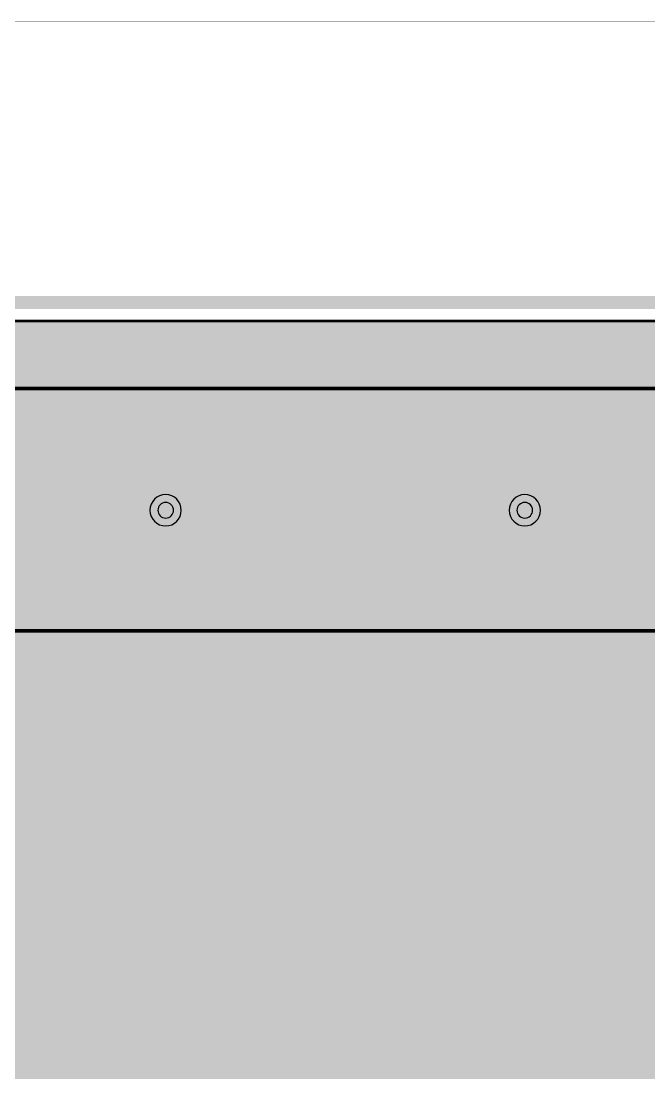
# Model space of a CAD drawing. Header units: millimetres. Extents: x -5 to 304, y -6 to 30.
# Drawn here: x 38.14 to 50.38, y 10 to 30.48 of the extents above; entities that cross this region are included whole.
import ezdxf

# ---------------------------------------------------------------- set-up
doc = ezdxf.new("R2010")
doc.units = ezdxf.units.MM
doc.header["$MEASUREMENT"] = 0
for name, color, linetype, true_color in [('Board-Outline-Layer', 7, 'Continuous', 0xff00ff), ('Bottom-Layer', 7, 'Continuous', 0x0000ff), ('Hole-Layer', 7, 'Continuous', 0x222222), ('Multi-Layer', 7, 'Continuous', 0xc0c0c0), ('Top-Layer', 7, 'Continuous', 0xff0000), ('Top-Silkscreen-Layer', 7, 'Continuous', 0xffcc00)]:
    doc.layers.add(name, color=color, linetype=linetype, true_color=true_color)

msp = doc.modelspace()

# ---------------------------------------------------------------- hatches: boundary and pattern name
at = {"layer": 'Bottom-Layer'}
for points in [[(299.642, 24.642), (299.642, 0.358), (0.358, 0.358), (0.358, 24.642)], [(170.023, 11.096), (170.486, 10.758), (171.03, 10.577), (171.603, 10.571), (172.151, 10.739), (172.621, 11.066), (172.969, 11.522), (173.162, 12.061), (173.181, 12.634), (173.181, 18.62), (194.611, 18.62), (194.611, 16.637), (194.702, 16.063), (194.966, 15.545), (195.377, 15.134), (195.895, 14.87), (196.469, 14.779), (197.044, 14.87), (197.562, 15.134), (197.973, 15.545), (198.237, 16.063), (198.328, 16.637), (198.328, 18.62), (201.469, 18.62), (201.469, 16.637), (201.56, 16.063), (201.824, 15.545), (202.235, 15.134), (202.753, 14.87), (203.327, 14.779), (203.902, 14.87), (204.42, 15.134), (204.831, 15.545), (205.095, 16.063), (205.186, 16.637), (205.186, 18.62), (226.519, 18.62), (226.519, 12.5), (226.61, 11.926), (226.874, 11.408), (227.285, 10.997), (227.803, 10.733), (228.377, 10.642), (228.952, 10.733), (229.47, 10.997), (229.881, 11.408), (230.145, 11.926), (230.236, 12.5), (230.236, 18.62), (269.547, 18.62), (269.547, 12.5), (269.638, 11.926), (269.902, 11.408), (270.313, 10.997), (270.831, 10.733), (271.406, 10.642), (271.98, 10.733), (272.498, 10.997), (272.909, 11.408), (273.173, 11.926), (273.264, 12.5), (273.264, 18.62), (278.196, 18.62), (278.296, 18.614), (278.395, 18.612), (288.538, 18.612), (288.638, 18.614), (288.738, 18.62), (292.097, 18.62), (295.597, 15.121), (296.134, 14.719), (296.763, 14.484), (297.432, 14.436), (298.088, 14.579), (298.677, 14.901), (299.152, 15.375), (299.474, 15.964), (299.616, 16.62), (299.568, 17.29), (299.334, 17.919), (298.932, 18.456), (294.742, 22.646), (294.253, 23.021), (293.684, 23.256), (293.074, 23.337), (288.547, 23.337), (288.447, 23.335), (288.348, 23.328), (278.586, 23.328), (278.487, 23.335), (278.387, 23.337), (17.308, 23.337), (17.126, 23.358), (16.943, 23.365), (7.739, 23.365), (7.129, 23.285), (6.56, 23.049), (6.072, 22.674), (1.678, 18.281), (1.276, 17.744), (1.041, 17.115), (0.993, 16.445), (1.136, 15.789), (1.458, 15.2), (1.932, 14.726), (2.521, 14.404), (3.177, 14.261), (3.847, 14.309), (4.476, 14.544), (5.013, 14.946), (8.716, 18.649), (16.87, 18.649), (17.052, 18.628), (17.236, 18.62), (26.59, 18.62), (26.59, 12.218), (26.681, 11.644), (26.945, 11.126), (27.356, 10.715), (27.874, 10.451), (28.448, 10.36), (29.022, 10.451), (29.54, 10.715), (29.951, 11.126), (30.215, 11.644), (30.306, 12.218), (30.306, 18.62), (69.643, 18.62), (69.643, 12.41), (69.734, 11.835), (69.998, 11.317), (70.409, 10.906), (70.927, 10.642), (71.501, 10.551), (72.075, 10.642), (72.593, 10.906), (73.004, 11.317), (73.268, 11.835), (73.359, 12.41), (73.359, 18.62), (94.789, 18.62), (94.789, 16.51), (94.88, 15.936), (95.144, 15.418), (95.555, 15.007), (96.073, 14.743), (96.647, 14.652), (97.221, 14.743), (97.739, 15.007), (98.15, 15.418), (98.414, 15.936), (98.505, 16.51), (98.505, 18.62), (101.774, 18.62), (101.774, 16.51), (101.865, 15.936), (102.129, 15.418), (102.54, 15.007), (103.058, 14.743), (103.632, 14.652), (104.206, 14.743), (104.724, 15.007), (105.135, 15.418), (105.399, 15.936), (105.49, 16.51), (105.49, 18.62), (126.748, 18.62), (126.748, 12.5), (126.839, 11.926), (127.103, 11.408), (127.514, 10.997), (128.032, 10.733), (128.606, 10.642), (129.18, 10.733), (129.698, 10.997), (130.11, 11.408), (130.373, 11.926), (130.464, 12.5), (130.464, 18.62), (169.465, 18.62), (169.465, 12.423), (169.529, 11.942), (169.714, 11.494), (170.009, 11.109)]]:
    msp.add_hatch(color=256, dxfattribs=at).paths.add_polyline_path(points)
at = {"layer": 'Top-Layer'}
msp.add_hatch(color=256, dxfattribs=at).paths.add_polyline_path([(299.642, 12.183), (299.642, 8.557), (299.442, 9.077), (299.079, 9.498), (298.594, 9.773), (298.045, 9.868), (296.585, 9.868), (296.029, 9.77), (295.539, 9.487), (295.175, 9.054), (294.982, 8.523), (294.982, 7.957), (295.175, 7.426), (295.539, 6.993), (296.029, 6.71), (296.585, 6.612), (298.045, 6.612), (298.594, 6.707), (299.079, 6.982), (299.442, 7.403), (299.642, 7.923), (299.642, 0.358), (0.358, 0.358), (0.358, 24.642), (299.642, 24.642), (299.642, 17.147), (299.514, 17.618), (299.291, 18.053), (298.983, 18.433), (294.793, 22.623), (294.305, 22.997), (293.736, 23.233), (293.125, 23.313), (275.617, 23.313), (275.513, 23.311), (275.408, 23.304), (271.832, 23.304), (271.728, 23.311), (271.624, 23.313), (171.577, 23.313), (171.444, 23.309), (171.311, 23.298), (171.192, 23.307), (171.072, 23.31), (120.475, 23.31), (120.416, 23.312), (120.357, 23.313), (17.287, 23.313), (17.22, 23.312), (17.153, 23.309), (17.085, 23.312), (17.018, 23.313), (7.635, 23.313), (7.025, 23.233), (6.456, 22.997), (5.968, 22.623), (1.603, 18.258), (1.2, 17.72), (0.966, 17.091), (0.918, 16.422), (1.061, 15.766), (1.382, 15.177), (1.857, 14.702), (2.446, 14.381), (3.102, 14.238), (3.771, 14.286), (4.4, 14.52), (4.937, 14.923), (8.612, 18.597), (17.018, 18.597), (17.085, 18.598), (17.153, 18.601), (17.22, 18.598), (17.287, 18.597), (26.596, 18.597), (26.596, 13.316), (26.473, 13.856), (26.177, 14.323), (25.741, 14.664), (25.217, 14.839), (22.187, 17.869), (22.03, 17.974), (21.844, 18.011), (9.779, 18.011), (9.593, 17.974), (9.436, 17.869), (5.184, 13.617), (4.841, 13.894), (4.437, 14.069), (4, 14.128), (2.54, 14.128), (1.983, 14.03), (1.493, 13.747), (1.13, 13.314), (0.937, 12.783), (0.937, 12.217), (1.13, 11.686), (1.493, 11.253), (1.983, 10.97), (2.54, 10.872), (4, 10.872), (4.537, 10.963), (5.014, 11.226), (5.378, 11.632), (5.587, 12.135), (5.618, 12.679), (9.98, 17.041), (21.643, 17.041), (24.086, 14.598), (23.689, 14.234), (23.431, 13.761), (23.342, 13.23), (23.342, 11.77), (23.44, 11.213), (23.723, 10.723), (24.156, 10.36), (24.687, 10.167), (25.253, 10.167), (25.784, 10.36), (26.217, 10.723), (26.5, 11.213), (26.598, 11.77), (26.598, 12.083), (26.724, 11.497), (27.029, 10.982), (27.331, 10.591), (27.736, 10.309), (28.207, 10.161), (28.701, 10.161), (29.172, 10.309), (29.577, 10.591), (29.879, 10.982), (30.115, 11.342), (30.262, 11.747), (30.312, 12.175), (30.312, 18.597), (69.687, 18.597), (69.687, 12.5), (69.748, 12.027), (69.927, 11.586), (70.07, 11.081), (70.366, 10.647), (70.785, 10.33), (71.283, 10.163), (71.808, 10.163), (72.305, 10.33), (72.724, 10.647), (73.02, 11.081), (73.163, 11.586), (73.342, 12.027), (73.403, 12.5), (73.403, 18.597), (94.81, 18.597), (94.81, 17.764), (94.495, 17.345), (94.33, 16.848), (94.331, 16.324), (94.499, 15.827), (94.816, 15.41), (95.249, 15.115), (95.753, 14.972), (96.195, 14.793), (96.668, 14.732), (97.14, 14.793), (97.582, 14.972), (98.086, 15.115), (98.519, 15.41), (98.836, 15.827), (99.004, 16.324), (99.005, 16.848), (98.84, 17.345), (98.526, 17.764), (98.526, 18.597), (101.651, 18.597), (101.651, 17.764), (101.336, 17.345), (101.171, 16.848), (101.172, 16.324), (101.34, 15.827), (101.657, 15.41), (102.09, 15.115), (102.594, 14.972), (103.036, 14.793), (103.509, 14.732), (103.981, 14.793), (104.423, 14.972), (104.927, 15.115), (105.36, 15.41), (105.677, 15.827), (105.845, 16.324), (105.846, 16.848), (105.681, 17.345), (105.367, 17.764), (105.367, 18.597), (120.242, 18.597), (120.301, 18.595), (120.36, 18.594), (126.748, 18.594), (126.748, 13.316), (126.631, 13.841), (126.35, 14.299), (125.935, 14.641), (125.431, 14.829), (122.39, 17.869), (122.233, 17.974), (122.047, 18.011), (110.49, 18.011), (110.305, 17.974), (110.147, 17.869), (105.627, 13.349), (105.264, 13.765), (104.782, 14.035), (104.238, 14.128), (102.778, 14.128), (102.271, 14.047), (101.814, 13.812), (101.453, 13.446), (101.224, 12.985), (98.951, 12.985), (98.723, 13.446), (98.362, 13.812), (97.905, 14.047), (97.397, 14.128), (95.937, 14.128), (95.446, 14.052), (95, 13.831), (94.642, 13.486), (90.259, 17.869), (90.102, 17.974), (89.916, 18.011), (78.105, 18.011), (77.92, 17.974), (77.762, 17.869), (74.718, 14.825), (74.202, 14.622), (73.784, 14.259), (73.512, 13.776), (73.418, 13.23), (73.418, 11.77), (73.516, 11.213), (73.799, 10.723), (74.232, 10.36), (74.763, 10.167), (75.329, 10.167), (75.86, 10.36), (76.293, 10.723), (76.576, 11.213), (76.674, 11.77), (76.674, 13.23), (76.58, 13.777), (76.307, 14.26), (75.889, 14.623), (78.306, 17.041), (89.715, 17.041), (94.31, 12.446), (94.403, 11.956), (94.639, 11.517), (94.998, 11.17), (95.444, 10.948), (95.937, 10.872), (97.397, 10.872), (97.905, 10.953), (98.362, 11.188), (98.723, 11.555), (98.951, 12.015), (101.224, 12.015), (101.453, 11.555), (101.814, 11.188), (102.271, 10.953), (102.778, 10.872), (104.238, 10.872), (104.787, 10.967), (105.272, 11.242), (105.636, 11.665), (105.836, 12.185), (110.691, 17.041), (121.846, 17.041), (124.27, 14.617), (123.856, 14.254), (123.587, 13.773), (123.494, 13.23), (123.494, 11.77), (123.592, 11.213), (123.875, 10.723), (124.308, 10.36), (124.84, 10.167), (125.405, 10.167), (125.936, 10.36), (126.369, 10.723), (126.652, 11.213), (126.75, 11.77), (126.75, 12.408), (126.821, 11.983), (126.989, 11.586), (127.131, 11.081), (127.427, 10.647), (127.846, 10.33), (128.344, 10.163), (128.869, 10.163), (129.366, 10.33), (129.785, 10.647), (130.081, 11.081), (130.224, 11.586), (130.403, 12.027), (130.464, 12.5), (130.464, 18.594), (169.465, 18.594), (169.465, 16.595), (169.46, 16.514), (169.458, 16.433), (169.458, 12.5), (169.519, 12.027), (169.699, 11.586), (169.841, 11.081), (170.137, 10.647), (170.556, 10.33), (171.054, 10.163), (171.579, 10.163), (172.077, 10.33), (172.495, 10.647), (172.791, 11.081), (172.934, 11.586), (173.113, 12.027), (173.174, 12.5), (173.174, 16.279), (173.18, 16.359), (173.181, 16.44), (173.181, 18.597), (194.687, 18.597), (194.687, 17.843), (194.333, 17.434), (194.134, 16.931), (194.11, 16.391), (194.264, 15.873), (194.58, 15.433), (195.022, 15.122), (195.542, 14.972), (195.983, 14.793), (196.456, 14.732), (196.928, 14.793), (197.37, 14.972), (197.858, 15.107), (198.281, 15.385), (198.598, 15.779), (198.778, 16.251), (198.805, 16.757), (198.676, 17.246), (198.403, 17.672), (198.403, 18.597), (201.439, 18.597), (201.439, 17.764), (201.124, 17.345), (200.959, 16.848), (200.961, 16.324), (201.129, 15.827), (201.445, 15.41), (201.878, 15.115), (202.383, 14.972), (202.824, 14.793), (203.297, 14.732), (203.77, 14.793), (204.211, 14.972), (204.715, 15.115), (205.148, 15.41), (205.465, 15.827), (205.633, 16.324), (205.635, 16.848), (205.469, 17.345), (205.155, 17.764), (205.155, 18.597), (226.519, 18.597), (226.519, 13.316), (226.416, 13.808), (226.167, 14.244), (225.797, 14.584), (225.342, 14.795), (224.843, 14.857), (221.831, 17.869), (221.674, 17.974), (221.488, 18.011), (210.439, 18.011), (210.254, 17.974), (210.096, 17.869), (205.473, 13.246), (205.218, 13.61), (204.874, 13.89), (204.466, 14.068), (204.026, 14.128), (202.566, 14.128), (202.059, 14.047), (201.602, 13.812), (201.241, 13.446), (201.012, 12.985), (198.74, 12.985), (198.511, 13.446), (198.15, 13.812), (197.693, 14.047), (197.185, 14.128), (195.725, 14.128), (195.184, 14.035), (194.704, 13.768), (194.34, 13.356), (189.827, 17.869), (189.67, 17.974), (189.484, 18.011), (178.054, 18.011), (177.869, 17.974), (177.711, 17.869), (174.696, 14.854), (174.223, 14.746), (173.802, 14.503), (173.472, 14.147), (173.262, 13.71), (173.189, 13.23), (173.189, 11.77), (173.287, 11.213), (173.57, 10.723), (174.003, 10.36), (174.535, 10.167), (175.1, 10.167), (175.631, 10.36), (176.065, 10.723), (176.347, 11.213), (176.445, 11.77), (176.445, 13.23), (176.365, 13.736), (176.131, 14.192), (175.767, 14.553), (178.255, 17.041), (189.283, 17.041), (194.125, 12.199), (194.322, 11.674), (194.686, 11.247), (195.173, 10.968), (195.725, 10.872), (197.185, 10.872), (197.693, 10.953), (198.15, 11.188), (198.511, 11.555), (198.74, 12.015), (201.012, 12.015), (201.241, 11.555), (201.602, 11.188), (202.059, 10.953), (202.566, 10.872), (204.026, 10.872), (204.542, 10.956), (205.005, 11.199), (205.367, 11.576), (205.591, 12.048), (205.679, 12.094), (205.756, 12.157), (210.64, 17.041), (221.287, 17.041), (223.849, 14.479), (223.534, 14.126), (223.334, 13.698), (223.265, 13.23), (223.265, 11.77), (223.363, 11.213), (223.646, 10.723), (224.079, 10.36), (224.611, 10.167), (225.176, 10.167), (225.708, 10.36), (226.141, 10.723), (226.423, 11.213), (226.522, 11.77), (226.522, 12.408), (226.593, 11.983), (226.76, 11.586), (226.902, 11.081), (227.199, 10.647), (227.617, 10.33), (228.115, 10.163), (228.64, 10.163), (229.138, 10.33), (229.556, 10.647), (229.852, 11.081), (229.995, 11.586), (230.174, 12.027), (230.236, 12.5), (230.236, 18.597), (269.547, 18.597), (269.547, 12.5), (269.609, 12.027), (269.788, 11.586), (269.931, 11.081), (270.227, 10.647), (270.645, 10.33), (271.143, 10.163), (271.668, 10.163), (272.166, 10.33), (272.584, 10.647), (272.881, 11.081), (273.023, 11.586), (273.203, 12.027), (273.264, 12.5), (273.264, 18.588), (275.617, 18.588), (275.722, 18.59), (275.826, 18.597), (292.149, 18.597), (295.648, 15.098), (296.162, 14.708), (296.762, 14.473), (297.403, 14.409), (298.038, 14.52), (298.619, 14.8), (299.102, 15.226), (299.452, 15.767), (299.642, 16.383), (299.642, 12.817), (299.442, 13.337), (299.079, 13.758), (298.594, 14.033), (298.045, 14.128), (296.585, 14.128), (296.118, 14.06), (295.691, 13.86), (291.809, 17.742), (291.651, 17.847), (291.466, 17.884), (279.02, 17.884), (278.834, 17.847), (278.677, 17.742), (275.625, 14.691), (275.1, 14.847), (274.553, 14.819), (274.046, 14.612), (273.636, 14.249), (273.371, 13.77), (273.278, 13.23), (273.278, 11.77), (273.377, 11.213), (273.659, 10.723), (274.092, 10.36), (274.624, 10.167), (275.189, 10.167), (275.721, 10.36), (276.154, 10.723), (276.436, 11.213), (276.535, 11.77), (276.535, 13.23), (276.482, 13.639), (276.329, 14.022), (279.221, 16.914), (291.265, 16.914), (295.074, 13.105), (294.96, 12.59), (295.016, 12.066), (295.237, 11.587), (295.6, 11.204), (296.065, 10.957), (296.585, 10.872), (298.045, 10.872), (298.594, 10.967), (299.079, 11.242), (299.442, 11.663)])
at = {"layer": 'Top-Silkscreen-Layer'}
for points in [[(54.35, 24.054), (54.224, 23.977), (54.088, 23.902), (53.951, 23.827), (53.804, 23.758), (53.658, 23.689), (53.554, 23.646), (53.451, 23.602), (53.297, 23.55), (53.143, 23.498), (53.012, 23.465), (52.882, 23.433), (52.778, 23.415), (52.675, 23.398), (52.593, 23.388), (52.51, 23.379), (52.324, 23.378), (52.139, 23.378), (52.039, 23.392), (51.939, 23.406), (51.853, 23.423), (51.767, 23.44), (51.656, 23.47), (51.544, 23.499), (51.411, 23.548), (51.277, 23.596), (51.146, 23.655), (51.016, 23.713), (50.9, 23.773), (50.785, 23.833), (50.628, 23.927), (50.471, 24.02), (50.423, 24.052), (50.375, 24.085), (50.364, 24.08), (50.352, 24.076), (50.279, 24.027), (50.207, 23.978), (50.079, 23.902), (49.951, 23.825), (49.811, 23.753), (49.671, 23.682), (49.551, 23.632), (49.431, 23.582), (49.336, 23.547), (49.242, 23.512), (49.109, 23.476), (48.977, 23.439), (48.87, 23.419), (48.763, 23.399), (48.684, 23.389), (48.606, 23.378), (48.416, 23.378), (48.226, 23.378), (48.148, 23.388), (48.069, 23.398), (47.966, 23.415), (47.863, 23.432), (47.764, 23.456), (47.665, 23.48), (47.549, 23.517), (47.433, 23.553), (47.318, 23.596), (47.202, 23.639), (47.076, 23.696), (46.95, 23.753), (46.859, 23.799), (46.768, 23.845), (46.64, 23.915), (46.512, 23.985), (46.397, 24.055), (46.283, 24.125), (46.274, 24.125), (46.266, 24.125), (45.892, 23.763), (45.518, 23.402), (45.229, 23.121), (44.94, 22.841), (44.602, 22.514), (44.264, 22.187), (43.983, 21.92), (43.702, 21.653), (43.695, 21.647), (43.688, 21.64), (43.774, 21.522), (43.861, 21.403), (43.918, 21.317), (43.976, 21.23), (44.022, 21.156), (44.067, 21.081), (44.101, 21.024), (44.134, 20.966), (44.192, 20.856), (44.251, 20.746), (44.304, 20.629), (44.357, 20.512), (44.384, 20.445), (44.41, 20.379), (44.451, 20.26), (44.492, 20.14), (44.524, 20.016), (44.556, 19.892), (44.569, 19.83), (44.582, 19.768), (44.59, 19.71), (44.599, 19.653), (44.607, 19.574), (44.615, 19.496), (44.615, 19.31), (44.615, 19.124), (44.602, 18.996), (44.589, 18.868), (44.564, 18.715), (44.539, 18.562), (44.498, 18.381), (44.458, 18.199), (44.384, 17.918), (44.309, 17.637), (44.231, 17.357), (44.152, 17.076), (44.095, 16.845), (44.038, 16.613), (44.009, 16.477), (43.98, 16.341), (43.955, 16.204), (43.93, 16.068), (43.909, 15.924), (43.889, 15.779), (43.876, 15.651), (43.863, 15.524), (43.854, 15.317), (43.844, 15.11), (43.854, 14.916), (43.864, 14.722), (43.876, 14.627), (43.889, 14.532), (43.905, 14.452), (43.921, 14.372), (43.951, 14.271), (43.98, 14.169), (44.018, 14.074), (44.055, 13.979), (44.105, 13.88), (44.154, 13.78), (44.208, 13.691), (44.261, 13.602), (44.324, 13.518), (44.386, 13.434), (44.455, 13.353), (44.525, 13.273), (44.613, 13.189), (44.701, 13.105), (44.775, 13.045), (44.85, 12.986), (44.929, 12.931), (45.008, 12.876), (45.173, 12.786), (45.338, 12.696), (45.445, 12.649), (45.551, 12.601), (45.692, 12.55), (45.832, 12.499), (45.89, 12.482), (45.948, 12.464), (46.064, 12.435), (46.181, 12.406), (46.299, 12.38), (46.418, 12.355), (46.596, 12.327), (46.773, 12.299), (46.909, 12.282), (47.046, 12.266), (47.165, 12.253), (47.285, 12.241), (47.512, 12.219), (47.739, 12.198), (47.937, 12.178), (48.135, 12.157), (48.255, 12.141), (48.375, 12.125), (48.535, 12.104), (48.696, 12.083), (48.77, 12.07), (48.843, 12.058), (48.951, 12.033), (49.06, 12.009), (49.179, 11.971), (49.299, 11.933), (49.401, 11.893), (49.503, 11.852), (49.626, 11.789), (49.75, 11.725), (49.859, 11.654), (49.968, 11.583), (50.05, 11.516), (50.133, 11.449), (50.232, 11.347), (50.332, 11.245), (50.355, 11.214), (50.378, 11.183), (50.384, 11.183), (50.389, 11.183), (50.458, 11.27), (50.527, 11.357), (50.609, 11.435), (50.691, 11.513), (50.783, 11.583), (50.876, 11.652), (50.95, 11.697), (51.024, 11.742), (51.116, 11.788), (51.207, 11.834), (51.306, 11.875), (51.404, 11.916), (51.507, 11.95), (51.61, 11.983), (51.763, 12.02), (51.916, 12.058), (52.015, 12.074), (52.114, 12.091), (52.221, 12.104), (52.329, 12.117), (52.444, 12.133), (52.56, 12.149), (52.7, 12.166), (52.84, 12.182), (53.224, 12.219), (53.608, 12.257), (53.752, 12.274), (53.897, 12.291), (54.021, 12.307), (54.145, 12.324), (54.301, 12.353), (54.458, 12.381), (54.552, 12.402), (54.645, 12.423), (54.764, 12.455), (54.882, 12.488), (55.004, 12.53), (55.127, 12.572), (55.241, 12.621), (55.355, 12.67), (55.437, 12.711), (55.519, 12.752), (55.641, 12.824), (55.763, 12.895), (55.833, 12.943), (55.903, 12.991), (55.981, 13.053), (56.06, 13.116), (56.166, 13.221), (56.272, 13.326), (56.348, 13.421), (56.425, 13.516), (56.483, 13.603), (56.54, 13.69), (56.578, 13.756), (56.617, 13.823), (56.665, 13.925), (56.714, 14.028), (56.745, 14.106), (56.775, 14.185), (56.807, 14.296), (56.839, 14.408), (56.856, 14.491), (56.872, 14.573), (56.887, 14.677), (56.901, 14.78), (56.901, 15.094), (56.9, 15.407), (56.886, 15.556), (56.872, 15.705), (56.852, 15.856), (56.831, 16.007), (56.802, 16.165), (56.773, 16.322), (56.736, 16.492), (56.698, 16.661), (56.646, 16.868), (56.593, 17.076), (56.489, 17.46), (56.384, 17.844), (56.324, 18.083), (56.263, 18.323), (56.226, 18.492), (56.189, 18.662), (56.164, 18.798), (56.139, 18.934), (56.13, 19.016), (56.121, 19.099), (56.121, 19.277), (56.121, 19.454), (56.134, 19.562), (56.147, 19.669), (56.164, 19.764), (56.181, 19.859), (56.212, 19.983), (56.244, 20.107), (56.277, 20.206), (56.309, 20.305), (56.356, 20.425), (56.404, 20.545), (56.493, 20.726), (56.583, 20.908), (56.65, 21.024), (56.718, 21.139), (56.813, 21.284), (56.908, 21.428), (56.961, 21.507), (57.014, 21.585), (57.018, 21.615), (57.023, 21.645), (57.01, 21.67), (56.997, 21.695), (56.903, 21.784), (56.809, 21.874), (56.405, 22.267), (56.002, 22.659), (55.808, 22.845), (55.614, 23.031), (55.148, 23.481), (54.683, 23.931), (54.579, 24.03), (54.475, 24.13)], [(55.176, 22.849), (55.416, 22.618), (55.848, 22.197), (56.281, 21.775), (56.38, 21.68), (56.479, 21.585), (56.439, 21.523), (56.399, 21.461), (56.332, 21.35), (56.265, 21.238), (56.205, 21.129), (56.146, 21.02), (56.1, 20.923), (56.053, 20.825), (55.997, 20.685), (55.941, 20.545), (55.299, 20.538), (54.656, 20.531), (50.075, 20.531), (45.494, 20.531), (45.153, 20.538), (44.812, 20.545), (44.771, 20.648), (44.73, 20.751), (44.644, 20.924), (44.557, 21.098), (44.426, 21.333), (44.294, 21.569), (44.518, 21.787), (44.742, 22.005), (45.523, 22.784), (46.303, 23.562), (46.418, 23.504), (46.534, 23.445), (46.662, 23.392), (46.79, 23.338), (46.946, 23.276), (47.103, 23.214), (47.206, 23.177), (47.31, 23.14), (47.45, 23.095), (47.59, 23.05), (47.72, 23.018), (47.849, 22.986), (47.974, 22.965), (48.098, 22.944), (48.216, 22.935), (48.333, 22.925), (48.486, 22.93), (48.639, 22.934), (48.783, 22.955), (48.928, 22.976), (48.969, 22.984), (49.01, 22.992), (49.097, 23.013), (49.185, 23.034), (49.279, 23.064), (49.373, 23.095), (49.489, 23.138), (49.604, 23.182), (49.782, 23.26), (49.959, 23.338), (50.163, 23.433), (50.367, 23.529), (50.383, 23.534), (50.4, 23.539), (50.474, 23.498), (50.548, 23.457), (50.682, 23.39), (50.815, 23.323), (50.934, 23.27), (51.053, 23.216), (51.154, 23.176), (51.255, 23.136), (51.398, 23.089), (51.54, 23.043), (51.62, 23.023), (51.701, 23.003), (51.833, 22.978), (51.965, 22.953), (52.048, 22.942), (52.13, 22.932), (52.341, 22.932), (52.551, 22.933), (52.725, 22.959), (52.898, 22.985), (53.063, 23.026), (53.228, 23.067), (53.344, 23.104), (53.459, 23.14), (53.55, 23.175), (53.641, 23.209), (53.79, 23.272), (53.938, 23.335), (54.178, 23.455), (54.417, 23.576), (54.677, 23.328), (54.937, 23.08)], [(45.679, 21.698), (45.679, 20.888), (46.441, 20.888), (47.202, 20.887), (47.324, 20.895), (47.446, 20.904), (47.512, 20.925), (47.577, 20.947), (47.625, 20.991), (47.673, 21.034), (47.696, 21.075), (47.718, 21.116), (47.73, 21.164), (47.743, 21.213), (47.743, 21.313), (47.743, 21.414), (47.735, 21.458), (47.726, 21.501), (47.705, 21.547), (47.684, 21.593), (47.654, 21.621), (47.624, 21.648), (47.582, 21.668), (47.541, 21.688), (47.501, 21.696), (47.462, 21.703), (47.458, 21.707), (47.454, 21.711), (47.505, 21.73), (47.556, 21.748), (47.598, 21.788), (47.641, 21.828), (47.658, 21.88), (47.676, 21.932), (47.681, 21.963), (47.686, 21.994), (47.686, 22.087), (47.686, 22.181), (47.669, 22.234), (47.653, 22.287), (47.628, 22.326), (47.604, 22.364), (47.56, 22.398), (47.515, 22.431), (47.477, 22.448), (47.438, 22.465), (47.366, 22.483), (47.293, 22.5), (46.486, 22.504), (45.679, 22.507)], [(48.531, 22.514), (48.457, 22.507), (48.391, 22.49), (48.325, 22.473), (48.264, 22.443), (48.204, 22.414), (48.152, 22.363), (48.101, 22.312), (48.075, 22.258), (48.049, 22.205), (48.036, 22.155), (48.023, 22.106), (48.015, 22.002), (48.008, 21.899), (48.008, 21.697), (48.008, 21.494), (48.015, 21.391), (48.023, 21.288), (48.036, 21.238), (48.049, 21.189), (48.075, 21.135), (48.101, 21.081), (48.151, 21.032), (48.201, 20.982), (48.253, 20.955), (48.304, 20.928), (48.384, 20.907), (48.464, 20.887), (48.576, 20.879), (48.688, 20.871), (49.122, 20.871), (49.555, 20.871), (49.663, 20.879), (49.772, 20.887), (49.852, 20.908), (49.931, 20.928), (49.99, 20.959), (50.048, 20.991), (50.094, 21.04), (50.14, 21.089), (50.167, 21.147), (50.194, 21.205), (50.208, 21.263), (50.222, 21.321), (50.225, 21.659), (50.229, 21.997), (50.215, 22.078), (50.202, 22.16), (50.186, 22.206), (50.17, 22.253), (50.145, 22.292), (50.12, 22.331), (50.076, 22.372), (50.032, 22.414), (49.972, 22.444), (49.912, 22.474), (49.824, 22.496), (49.737, 22.517), (49.171, 22.519), (48.606, 22.521)], [(47.111, 22.109), (47.144, 22.1), (47.167, 22.075), (47.19, 22.05), (47.19, 21.995), (47.19, 21.94), (47.174, 21.914), (47.158, 21.888), (47.115, 21.875), (47.071, 21.862), (46.623, 21.862), (46.175, 21.862), (46.175, 21.99), (46.175, 22.118), (46.627, 22.118), (47.079, 22.118)], [(49.562, 22.086), (49.611, 22.066), (49.642, 22.038), (49.674, 22.009), (49.692, 21.962), (49.711, 21.916), (49.714, 21.719), (49.717, 21.523), (49.704, 21.462), (49.69, 21.401), (49.665, 21.366), (49.64, 21.332), (49.602, 21.314), (49.563, 21.296), (49.122, 21.296), (48.68, 21.296), (48.649, 21.307), (48.617, 21.318), (48.584, 21.353), (48.551, 21.387), (48.537, 21.432), (48.523, 21.478), (48.523, 21.688), (48.523, 21.899), (48.537, 21.945), (48.551, 21.99), (48.58, 22.024), (48.609, 22.058), (48.651, 22.076), (48.693, 22.094), (48.74, 22.101), (48.787, 22.108), (49.15, 22.107), (49.514, 22.105)], [(47.169, 21.514), (47.194, 21.5), (47.213, 21.48), (47.232, 21.46), (47.237, 21.418), (47.241, 21.377), (47.227, 21.346), (47.212, 21.315), (47.174, 21.297), (47.136, 21.28), (46.655, 21.277), (46.175, 21.275), (46.175, 21.403), (46.175, 21.532), (46.66, 21.53), (47.145, 21.527)], [(55.82, 20.202), (55.815, 20.189), (55.787, 20.079), (55.758, 19.969), (55.738, 19.861), (55.718, 19.752), (55.704, 19.628), (55.689, 19.504), (55.689, 19.281), (55.689, 19.058), (55.704, 18.938), (55.718, 18.818), (55.743, 18.682), (55.768, 18.546), (55.809, 18.36), (55.85, 18.174), (55.899, 17.984), (55.947, 17.794), (56.051, 17.412), (56.154, 17.03), (56.2, 16.855), (56.245, 16.679), (56.282, 16.518), (56.318, 16.357), (56.347, 16.209), (56.376, 16.06), (56.397, 15.924), (56.418, 15.787), (56.431, 15.672), (56.443, 15.556), (56.452, 15.441), (56.46, 15.325), (56.46, 15.135), (56.46, 14.945), (56.452, 14.825), (56.443, 14.705), (56.435, 14.639), (56.426, 14.573), (56.405, 14.482), (56.384, 14.392), (56.355, 14.311), (56.327, 14.23), (56.29, 14.146), (56.253, 14.062), (56.191, 13.958), (56.129, 13.855), (56.082, 13.791), (56.034, 13.728), (55.974, 13.657), (55.914, 13.587), (55.834, 13.51), (55.754, 13.434), (55.684, 13.377), (55.614, 13.321), (55.511, 13.252), (55.408, 13.183), (55.304, 13.129), (55.201, 13.075), (55.068, 13.022), (54.935, 12.968), (54.816, 12.931), (54.698, 12.894), (54.586, 12.864), (54.475, 12.835), (54.355, 12.811), (54.235, 12.786), (54.116, 12.765), (53.996, 12.744), (53.843, 12.724), (53.691, 12.704), (53.488, 12.683), (53.286, 12.662), (53.187, 12.653), (53.088, 12.644), (52.911, 12.628), (52.733, 12.611), (52.494, 12.583), (52.254, 12.555), (52.077, 12.525), (51.899, 12.496), (51.769, 12.467), (51.638, 12.438), (51.495, 12.397), (51.352, 12.356), (51.238, 12.314), (51.124, 12.272), (51.05, 12.239), (50.975, 12.206), (50.876, 12.152), (50.777, 12.097), (50.657, 12.016), (50.537, 11.935), (50.455, 11.869), (50.372, 11.804), (50.35, 11.822), (50.329, 11.84), (50.26, 11.896), (50.191, 11.952), (50.087, 12.021), (49.984, 12.09), (49.901, 12.136), (49.818, 12.181), (49.72, 12.226), (49.621, 12.271), (49.51, 12.313), (49.398, 12.355), (49.27, 12.392), (49.142, 12.429), (49.072, 12.446), (49.002, 12.462), (48.881, 12.487), (48.761, 12.512), (48.597, 12.537), (48.432, 12.562), (48.263, 12.582), (48.094, 12.602), (47.954, 12.616), (47.813, 12.629), (47.652, 12.645), (47.491, 12.661), (47.438, 12.666), (47.384, 12.67), (47.268, 12.683), (47.153, 12.695), (47.041, 12.707), (46.93, 12.72), (46.761, 12.745), (46.592, 12.77), (46.431, 12.802), (46.27, 12.834), (46.117, 12.875), (45.964, 12.916), (45.848, 12.957), (45.733, 12.998), (45.618, 13.048), (45.504, 13.099), (45.404, 13.154), (45.304, 13.208), (45.217, 13.266), (45.13, 13.324), (45.064, 13.376), (44.998, 13.428), (44.927, 13.493), (44.856, 13.557), (44.792, 13.628), (44.728, 13.698), (44.686, 13.755), (44.643, 13.813), (44.604, 13.875), (44.564, 13.937), (44.52, 14.024), (44.476, 14.111), (44.438, 14.207), (44.4, 14.304), (44.375, 14.392), (44.349, 14.48), (44.329, 14.576), (44.309, 14.672), (44.296, 14.784), (44.283, 14.895), (44.283, 15.081), (44.283, 15.267), (44.297, 15.432), (44.31, 15.597), (44.33, 15.756), (44.35, 15.915), (44.376, 16.061), (44.401, 16.207), (44.438, 16.387), (44.474, 16.566), (44.536, 16.813), (44.598, 17.059), (44.656, 17.266), (44.714, 17.472), (44.776, 17.702), (44.838, 17.933), (44.883, 18.115), (44.929, 18.298), (44.961, 18.459), (44.994, 18.62), (45.014, 18.756), (45.034, 18.893), (45.045, 18.996), (45.056, 19.099), (45.056, 19.347), (45.056, 19.595), (45.041, 19.706), (45.026, 19.818), (45.005, 19.916), (44.985, 20.015), (44.956, 20.113), (44.928, 20.211), (44.928, 20.213), (44.928, 20.214), (50.377, 20.215), (55.825, 20.215)], [(46.616, 18.566), (46.501, 18.559), (46.398, 18.546), (46.294, 18.533), (46.171, 18.508), (46.047, 18.483), (45.961, 18.454), (45.875, 18.426), (45.804, 18.393), (45.734, 18.36), (45.655, 18.307), (45.576, 18.254), (45.509, 18.185), (45.443, 18.116), (45.41, 18.067), (45.377, 18.017), (45.347, 17.964), (45.317, 17.91), (45.288, 17.835), (45.26, 17.761), (45.235, 17.662), (45.21, 17.563), (45.198, 17.485), (45.185, 17.406), (45.174, 17.319), (45.163, 17.233), (45.163, 16.411), (45.163, 15.589), (45.179, 15.465), (45.194, 15.341), (45.225, 15.218), (45.257, 15.094), (45.286, 15.026), (45.314, 14.958), (45.344, 14.905), (45.374, 14.851), (45.422, 14.787), (45.47, 14.722), (45.523, 14.673), (45.576, 14.624), (45.624, 14.589), (45.672, 14.553), (45.732, 14.52), (45.791, 14.487), (45.865, 14.459), (45.939, 14.431), (46.022, 14.41), (46.104, 14.388), (46.212, 14.371), (46.319, 14.354), (46.464, 14.346), (46.608, 14.338), (47.582, 14.338), (48.556, 14.338), (48.738, 14.346), (48.919, 14.355), (49.014, 14.367), (49.109, 14.379), (49.175, 14.392), (49.241, 14.404), (49.322, 14.429), (49.402, 14.454), (49.455, 14.478), (49.507, 14.501), (49.561, 14.536), (49.616, 14.57), (49.684, 14.642), (49.753, 14.715), (49.795, 14.797), (49.838, 14.879), (49.855, 14.928), (49.871, 14.978), (49.884, 15.028), (49.897, 15.077), (49.911, 15.172), (49.926, 15.267), (49.926, 15.68), (49.926, 16.093), (49.911, 16.187), (49.896, 16.282), (49.876, 16.353), (49.856, 16.423), (49.811, 16.515), (49.766, 16.608), (49.703, 16.675), (49.64, 16.742), (49.573, 16.786), (49.505, 16.83), (49.472, 16.847), (49.438, 16.864), (49.341, 16.898), (49.244, 16.931), (49.144, 16.952), (49.043, 16.972), (48.932, 16.986), (48.82, 17.001), (47.991, 17.004), (47.161, 17.007), (47.07, 16.997), (46.979, 16.988), (46.911, 16.976), (46.843, 16.964), (46.763, 16.938), (46.682, 16.913), (46.616, 16.88), (46.55, 16.847), (46.505, 16.813), (46.459, 16.78), (46.411, 16.739), (46.363, 16.697), (46.366, 17.01), (46.369, 17.324), (46.387, 17.369), (46.404, 17.415), (46.422, 17.452), (46.441, 17.488), (46.487, 17.535), (46.534, 17.581), (46.598, 17.612), (46.662, 17.643), (46.738, 17.66), (46.814, 17.678), (47.504, 17.681), (48.193, 17.684), (48.285, 17.675), (48.376, 17.666), (48.441, 17.65), (48.505, 17.633), (48.549, 17.613), (48.592, 17.593), (48.628, 17.56), (48.665, 17.527), (48.687, 17.481), (48.709, 17.435), (48.719, 17.369), (48.728, 17.303), (49.276, 17.303), (49.823, 17.303), (49.823, 17.507), (49.823, 17.712), (49.811, 17.787), (49.799, 17.863), (49.777, 17.932), (49.755, 18.001), (49.736, 18.039), (49.716, 18.078), (49.679, 18.131), (49.642, 18.184), (49.583, 18.24), (49.524, 18.295), (49.48, 18.323), (49.436, 18.352), (49.362, 18.389), (49.288, 18.426), (49.232, 18.446), (49.175, 18.466), (49.113, 18.483), (49.051, 18.5), (48.99, 18.513), (48.928, 18.526), (48.845, 18.538), (48.763, 18.551), (48.618, 18.563), (48.474, 18.575), (47.603, 18.573), (46.732, 18.572)], [(48.457, 16.124), (48.531, 16.107), (48.564, 16.093), (48.597, 16.079), (48.634, 16.053), (48.67, 16.027), (48.701, 15.979), (48.733, 15.931), (48.747, 15.867), (48.762, 15.804), (48.761, 15.688), (48.761, 15.573), (48.747, 15.52), (48.732, 15.466), (48.713, 15.428), (48.694, 15.39), (48.655, 15.355), (48.617, 15.319), (48.564, 15.294), (48.51, 15.269), (48.418, 15.254), (48.325, 15.238), (47.528, 15.24), (46.732, 15.243), (46.67, 15.258), (46.608, 15.272), (46.557, 15.296), (46.506, 15.319), (46.468, 15.354), (46.431, 15.389), (46.41, 15.431), (46.389, 15.474), (46.377, 15.532), (46.365, 15.589), (46.365, 15.697), (46.365, 15.804), (46.376, 15.859), (46.388, 15.913), (46.409, 15.955), (46.431, 15.997), (46.459, 16.026), (46.487, 16.054), (46.539, 16.08), (46.592, 16.105), (46.641, 16.118), (46.691, 16.13), (46.753, 16.138), (46.814, 16.145), (47.599, 16.143), (48.383, 16.142)]]:
    msp.add_hatch(color=256, dxfattribs=at).paths.add_polyline_path(points)

# ---------------------------------------------------------------- linework, layer by layer
at = {"layer": 'Board-Outline-Layer', "const_width": 0.254}
msp.add_lwpolyline([(0, 0), (0, 25), (300.001, 25), (300.001, 0)], close=True, dxfattribs=at)
at = {"layer": 'Bottom-Layer'}
for points, const_width in [([(-3.048, -3.048), (-3.048, 26.543), (300.991, 26.543), (300.991, -3.048)], 0.00508), ([(299.642, 24.642), (299.642, 0.358), (0.358, 0.358), (0.358, 24.642)], 0.0508)]:
    msp.add_lwpolyline(points, close=True, dxfattribs=dict(at, const_width=const_width))
for points, const_width in [([(278.387, 23.337), (17.308, 23.337)], 0.0508), ([(71.528, 20.979), (23.046, 20.979)], 4), ([(30.306, 18.62), (69.643, 18.62)], 0.0508)]:
    msp.add_lwpolyline(points, dxfattribs=dict(at, const_width=const_width))
at = {"layer": 'Hole-Layer'}
for points in [[(40.806, 20.955, 1), (41.111, 20.955, 1)], [(47.805, 20.955, 1), (48.11, 20.955, 1)]]:
    msp.add_lwpolyline(points, format="xyb", close=True, dxfattribs=at)
at = {"layer": 'Multi-Layer'}
for points in [[(40.653, 20.955, 1), (41.263, 20.955, 1)], [(47.652, 20.955, 1), (48.262, 20.955, 1)]]:
    msp.add_lwpolyline(points, format="xyb", close=True, dxfattribs=at)
at = {"layer": 'Top-Layer', "const_width": 0.00508}
msp.add_lwpolyline([(-5.461, -5.969), (-5.461, 30.48), (303.658, 30.48), (303.658, -5.969)], close=True, dxfattribs=at)
at = {"layer": 'Top-Layer'}
for points, const_width in [([(299.642, 0.358), (0.358, 0.358), (0.358, 24.642), (299.642, 24.642)], 0.0508), ([(120.357, 23.313), (17.287, 23.313)], 0.0508), ([(35.464, 20.955), (40.958, 20.955)], 4), ([(40.958, 20.955), (47.957, 20.955)], 4), ([(47.957, 20.955), (53.828, 20.955)], 4), ([(30.312, 18.597), (69.687, 18.597)], 0.0508)]:
    msp.add_lwpolyline(points, dxfattribs=dict(at, const_width=const_width))
at = {"layer": 'Top-Silkscreen-Layer', "const_width": 0.254}
for points in [[(50.628, 23.927), (50.471, 24.02), (50.423, 24.052), (50.375, 24.085), (50.364, 24.08), (50.352, 24.076), (50.279, 24.027), (50.207, 23.978), (50.079, 23.902), (49.951, 23.825), (49.811, 23.753), (49.671, 23.682), (49.551, 23.632), (49.431, 23.582), (49.336, 23.547), (49.242, 23.512), (49.109, 23.476), (48.977, 23.439), (48.87, 23.419), (48.763, 23.399), (48.684, 23.389), (48.606, 23.378), (48.416, 23.378), (48.226, 23.378), (48.148, 23.388), (48.069, 23.398), (47.966, 23.415), (47.863, 23.432), (47.764, 23.456), (47.665, 23.48), (47.549, 23.517), (47.433, 23.553), (47.318, 23.596), (47.202, 23.639), (47.076, 23.696), (46.95, 23.753), (46.859, 23.799), (46.768, 23.845), (46.64, 23.915), (46.512, 23.985), (46.397, 24.055), (46.283, 24.125), (46.274, 24.125), (46.266, 24.125), (45.892, 23.763), (45.518, 23.402), (45.229, 23.121), (44.94, 22.841), (44.602, 22.514), (44.264, 22.187), (43.983, 21.92), (43.702, 21.653), (43.695, 21.647), (43.688, 21.64), (43.774, 21.522), (43.861, 21.403), (43.918, 21.317), (43.976, 21.23), (44.022, 21.156), (44.067, 21.081), (44.101, 21.024), (44.134, 20.966), (44.192, 20.856), (44.251, 20.746), (44.304, 20.629), (44.357, 20.512), (44.384, 20.445), (44.41, 20.379), (44.451, 20.26), (44.492, 20.14), (44.524, 20.016), (44.556, 19.892), (44.569, 19.83), (44.582, 19.768), (44.59, 19.71), (44.599, 19.653), (44.607, 19.574), (44.615, 19.496), (44.615, 19.31), (44.615, 19.124), (44.602, 18.996), (44.589, 18.868), (44.564, 18.715), (44.539, 18.562), (44.498, 18.381), (44.458, 18.199), (44.384, 17.918), (44.309, 17.637), (44.231, 17.357), (44.152, 17.076), (44.095, 16.845), (44.038, 16.613), (44.009, 16.477), (43.98, 16.341), (43.955, 16.204), (43.93, 16.068), (43.909, 15.924), (43.889, 15.779), (43.876, 15.651), (43.863, 15.524), (43.854, 15.317), (43.844, 15.11), (43.854, 14.916), (43.864, 14.722), (43.876, 14.627), (43.889, 14.532), (43.905, 14.452), (43.921, 14.372), (43.951, 14.271), (43.98, 14.169), (44.018, 14.074), (44.055, 13.979), (44.105, 13.88), (44.154, 13.78), (44.208, 13.691), (44.261, 13.602), (44.324, 13.518), (44.386, 13.434), (44.455, 13.353), (44.525, 13.273), (44.613, 13.189), (44.701, 13.105), (44.775, 13.045), (44.85, 12.986), (44.929, 12.931), (45.008, 12.876), (45.173, 12.786), (45.338, 12.696), (45.445, 12.649), (45.551, 12.601), (45.692, 12.55), (45.832, 12.499), (45.89, 12.482), (45.948, 12.464), (46.064, 12.435), (46.181, 12.406), (46.299, 12.38), (46.418, 12.355), (46.596, 12.327), (46.773, 12.299), (46.909, 12.282), (47.046, 12.266), (47.165, 12.253), (47.285, 12.241), (47.512, 12.219), (47.739, 12.198), (47.937, 12.178), (48.135, 12.157), (48.255, 12.141), (48.375, 12.125), (48.535, 12.104), (48.696, 12.083), (48.77, 12.07), (48.843, 12.058), (48.951, 12.033), (49.06, 12.009), (49.179, 11.971), (49.299, 11.933), (49.401, 11.893), (49.503, 11.852), (49.626, 11.789), (49.75, 11.725), (49.859, 11.654), (49.968, 11.583), (50.05, 11.516), (50.133, 11.449), (50.232, 11.347), (50.332, 11.245), (50.355, 11.214), (50.378, 11.183), (50.384, 11.183), (50.389, 11.183), (50.458, 11.27), (50.527, 11.357)], [(54.656, 20.531), (50.075, 20.531), (45.494, 20.531), (45.153, 20.538), (44.812, 20.545), (44.771, 20.648), (44.73, 20.751), (44.644, 20.924), (44.557, 21.098), (44.426, 21.333), (44.294, 21.569), (44.518, 21.787), (44.742, 22.005), (45.523, 22.784), (46.303, 23.562), (46.418, 23.504), (46.534, 23.445), (46.662, 23.392), (46.79, 23.338), (46.946, 23.276), (47.103, 23.214), (47.206, 23.177), (47.31, 23.14), (47.45, 23.095), (47.59, 23.05), (47.72, 23.018), (47.849, 22.986), (47.974, 22.965), (48.098, 22.944), (48.216, 22.935), (48.333, 22.925), (48.486, 22.93), (48.639, 22.934), (48.783, 22.955), (48.928, 22.976), (48.969, 22.984), (49.01, 22.992), (49.097, 23.013), (49.185, 23.034), (49.279, 23.064), (49.373, 23.095), (49.489, 23.138), (49.604, 23.182), (49.782, 23.26), (49.959, 23.338), (50.163, 23.433), (50.367, 23.529), (50.383, 23.534), (50.4, 23.539), (50.474, 23.498), (50.548, 23.457)], [(50.537, 11.935), (50.455, 11.869), (50.372, 11.804), (50.35, 11.822), (50.329, 11.84), (50.26, 11.896), (50.191, 11.952), (50.087, 12.021), (49.984, 12.09), (49.901, 12.136), (49.818, 12.181), (49.72, 12.226), (49.621, 12.271), (49.51, 12.313), (49.398, 12.355), (49.27, 12.392), (49.142, 12.429), (49.072, 12.446), (49.002, 12.462), (48.881, 12.487), (48.761, 12.512), (48.597, 12.537), (48.432, 12.562), (48.263, 12.582), (48.094, 12.602), (47.954, 12.616), (47.813, 12.629), (47.652, 12.645), (47.491, 12.661), (47.438, 12.666), (47.384, 12.67), (47.268, 12.683), (47.153, 12.695), (47.041, 12.707), (46.93, 12.72), (46.761, 12.745), (46.592, 12.77), (46.431, 12.802), (46.27, 12.834), (46.117, 12.875), (45.964, 12.916), (45.848, 12.957), (45.733, 12.998), (45.618, 13.048), (45.504, 13.099), (45.404, 13.154), (45.304, 13.208), (45.217, 13.266), (45.13, 13.324), (45.064, 13.376), (44.998, 13.428), (44.927, 13.493), (44.856, 13.557), (44.792, 13.628), (44.728, 13.698), (44.686, 13.755), (44.643, 13.813), (44.604, 13.875), (44.564, 13.937), (44.52, 14.024), (44.476, 14.111), (44.438, 14.207), (44.4, 14.304), (44.375, 14.392), (44.349, 14.48), (44.329, 14.576), (44.309, 14.672), (44.296, 14.784), (44.283, 14.895), (44.283, 15.081), (44.283, 15.267), (44.297, 15.432), (44.31, 15.597), (44.33, 15.756), (44.35, 15.915), (44.376, 16.061), (44.401, 16.207), (44.438, 16.387), (44.474, 16.566), (44.536, 16.813), (44.598, 17.059), (44.656, 17.266), (44.714, 17.472), (44.776, 17.702), (44.838, 17.933), (44.883, 18.115), (44.929, 18.298), (44.961, 18.459), (44.994, 18.62), (45.014, 18.756), (45.034, 18.893), (45.045, 18.996), (45.056, 19.099), (45.056, 19.347), (45.056, 19.595), (45.041, 19.706), (45.026, 19.818), (45.005, 19.916), (44.985, 20.015), (44.956, 20.113), (44.928, 20.211), (44.928, 20.213), (44.928, 20.214), (50.377, 20.215), (55.825, 20.215)]]:
    msp.add_lwpolyline(points, dxfattribs=at)
for points in [[(45.679, 21.698), (45.679, 20.888), (46.441, 20.888), (47.202, 20.887), (47.324, 20.895), (47.446, 20.904), (47.512, 20.925), (47.577, 20.947), (47.625, 20.991), (47.673, 21.034), (47.696, 21.075), (47.718, 21.116), (47.73, 21.164), (47.743, 21.213), (47.743, 21.313), (47.743, 21.414), (47.735, 21.458), (47.726, 21.501), (47.705, 21.547), (47.684, 21.593), (47.654, 21.621), (47.624, 21.648), (47.582, 21.668), (47.541, 21.688), (47.501, 21.696), (47.462, 21.703), (47.458, 21.707), (47.454, 21.711), (47.505, 21.73), (47.556, 21.748), (47.598, 21.788), (47.641, 21.828), (47.658, 21.88), (47.676, 21.932), (47.681, 21.963), (47.686, 21.994), (47.686, 22.087), (47.686, 22.181), (47.669, 22.234), (47.653, 22.287), (47.628, 22.326), (47.604, 22.364), (47.56, 22.398), (47.515, 22.431), (47.477, 22.448), (47.438, 22.465), (47.366, 22.483), (47.293, 22.5), (46.486, 22.504), (45.679, 22.507)], [(48.531, 22.514), (48.457, 22.507), (48.391, 22.49), (48.325, 22.473), (48.264, 22.443), (48.204, 22.414), (48.152, 22.363), (48.101, 22.312), (48.075, 22.258), (48.049, 22.205), (48.036, 22.155), (48.023, 22.106), (48.015, 22.002), (48.008, 21.899), (48.008, 21.697), (48.008, 21.494), (48.015, 21.391), (48.023, 21.288), (48.036, 21.238), (48.049, 21.189), (48.075, 21.135), (48.101, 21.081), (48.151, 21.032), (48.201, 20.982), (48.253, 20.955), (48.304, 20.928), (48.384, 20.907), (48.464, 20.887), (48.576, 20.879), (48.688, 20.871), (49.122, 20.871), (49.555, 20.871), (49.663, 20.879), (49.772, 20.887), (49.852, 20.908), (49.931, 20.928), (49.99, 20.959), (50.048, 20.991), (50.094, 21.04), (50.14, 21.089), (50.167, 21.147), (50.194, 21.205), (50.208, 21.263), (50.222, 21.321), (50.225, 21.659), (50.229, 21.997), (50.215, 22.078), (50.202, 22.16), (50.186, 22.206), (50.17, 22.253), (50.145, 22.292), (50.12, 22.331), (50.076, 22.372), (50.032, 22.414), (49.972, 22.444), (49.912, 22.474), (49.824, 22.496), (49.737, 22.517), (49.171, 22.519), (48.606, 22.521)], [(47.111, 22.109), (47.144, 22.1), (47.167, 22.075), (47.19, 22.05), (47.19, 21.995), (47.19, 21.94), (47.174, 21.914), (47.158, 21.888), (47.115, 21.875), (47.071, 21.862), (46.623, 21.862), (46.175, 21.862), (46.175, 21.99), (46.175, 22.118), (46.627, 22.118), (47.079, 22.118)], [(49.562, 22.086), (49.611, 22.066), (49.642, 22.038), (49.674, 22.009), (49.692, 21.962), (49.711, 21.916), (49.714, 21.719), (49.717, 21.523), (49.704, 21.462), (49.69, 21.401), (49.665, 21.366), (49.64, 21.332), (49.602, 21.314), (49.563, 21.296), (49.122, 21.296), (48.68, 21.296), (48.649, 21.307), (48.617, 21.318), (48.584, 21.353), (48.551, 21.387), (48.537, 21.432), (48.523, 21.478), (48.523, 21.688), (48.523, 21.899), (48.537, 21.945), (48.551, 21.99), (48.58, 22.024), (48.609, 22.058), (48.651, 22.076), (48.693, 22.094), (48.74, 22.101), (48.787, 22.108), (49.15, 22.107), (49.514, 22.105)], [(47.169, 21.514), (47.194, 21.5), (47.213, 21.48), (47.232, 21.46), (47.237, 21.418), (47.241, 21.377), (47.227, 21.346), (47.212, 21.315), (47.174, 21.297), (47.136, 21.28), (46.655, 21.277), (46.175, 21.275), (46.175, 21.403), (46.175, 21.532), (46.66, 21.53), (47.145, 21.527)], [(46.616, 18.566), (46.501, 18.559), (46.398, 18.546), (46.294, 18.533), (46.171, 18.508), (46.047, 18.483), (45.961, 18.454), (45.875, 18.426), (45.804, 18.393), (45.734, 18.36), (45.655, 18.307), (45.576, 18.254), (45.509, 18.185), (45.443, 18.116), (45.41, 18.067), (45.377, 18.017), (45.347, 17.964), (45.317, 17.91), (45.288, 17.835), (45.26, 17.761), (45.235, 17.662), (45.21, 17.563), (45.198, 17.485), (45.185, 17.406), (45.174, 17.319), (45.163, 17.233), (45.163, 16.411), (45.163, 15.589), (45.179, 15.465), (45.194, 15.341), (45.225, 15.218), (45.257, 15.094), (45.286, 15.026), (45.314, 14.958), (45.344, 14.905), (45.374, 14.851), (45.422, 14.787), (45.47, 14.722), (45.523, 14.673), (45.576, 14.624), (45.624, 14.589), (45.672, 14.553), (45.732, 14.52), (45.791, 14.487), (45.865, 14.459), (45.939, 14.431), (46.022, 14.41), (46.104, 14.388), (46.212, 14.371), (46.319, 14.354), (46.464, 14.346), (46.608, 14.338), (47.582, 14.338), (48.556, 14.338), (48.738, 14.346), (48.919, 14.355), (49.014, 14.367), (49.109, 14.379), (49.175, 14.392), (49.241, 14.404), (49.322, 14.429), (49.402, 14.454), (49.455, 14.478), (49.507, 14.501), (49.561, 14.536), (49.616, 14.57), (49.684, 14.642), (49.753, 14.715), (49.795, 14.797), (49.838, 14.879), (49.855, 14.928), (49.871, 14.978), (49.884, 15.028), (49.897, 15.077), (49.911, 15.172), (49.926, 15.267), (49.926, 15.68), (49.926, 16.093), (49.911, 16.187), (49.896, 16.282), (49.876, 16.353), (49.856, 16.423), (49.811, 16.515), (49.766, 16.608), (49.703, 16.675), (49.64, 16.742), (49.573, 16.786), (49.505, 16.83), (49.472, 16.847), (49.438, 16.864), (49.341, 16.898), (49.244, 16.931), (49.144, 16.952), (49.043, 16.972), (48.932, 16.986), (48.82, 17.001), (47.991, 17.004), (47.161, 17.007), (47.07, 16.997), (46.979, 16.988), (46.911, 16.976), (46.843, 16.964), (46.763, 16.938), (46.682, 16.913), (46.616, 16.88), (46.55, 16.847), (46.505, 16.813), (46.459, 16.78), (46.411, 16.739), (46.363, 16.697), (46.366, 17.01), (46.369, 17.324), (46.387, 17.369), (46.404, 17.415), (46.422, 17.452), (46.441, 17.488), (46.487, 17.535), (46.534, 17.581), (46.598, 17.612), (46.662, 17.643), (46.738, 17.66), (46.814, 17.678), (47.504, 17.681), (48.193, 17.684), (48.285, 17.675), (48.376, 17.666), (48.441, 17.65), (48.505, 17.633), (48.549, 17.613), (48.592, 17.593), (48.628, 17.56), (48.665, 17.527), (48.687, 17.481), (48.709, 17.435), (48.719, 17.369), (48.728, 17.303), (49.276, 17.303), (49.823, 17.303), (49.823, 17.507), (49.823, 17.712), (49.811, 17.787), (49.799, 17.863), (49.777, 17.932), (49.755, 18.001), (49.736, 18.039), (49.716, 18.078), (49.679, 18.131), (49.642, 18.184), (49.583, 18.24), (49.524, 18.295), (49.48, 18.323), (49.436, 18.352), (49.362, 18.389), (49.288, 18.426), (49.232, 18.446), (49.175, 18.466), (49.113, 18.483), (49.051, 18.5), (48.99, 18.513), (48.928, 18.526), (48.845, 18.538), (48.763, 18.551), (48.618, 18.563), (48.474, 18.575), (47.603, 18.573), (46.732, 18.572)], [(48.457, 16.124), (48.531, 16.107), (48.564, 16.093), (48.597, 16.079), (48.634, 16.053), (48.67, 16.027), (48.701, 15.979), (48.733, 15.931), (48.747, 15.867), (48.762, 15.804), (48.761, 15.688), (48.761, 15.573), (48.747, 15.52), (48.732, 15.466), (48.713, 15.428), (48.694, 15.39), (48.655, 15.355), (48.617, 15.319), (48.564, 15.294), (48.51, 15.269), (48.418, 15.254), (48.325, 15.238), (47.528, 15.24), (46.732, 15.243), (46.67, 15.258), (46.608, 15.272), (46.557, 15.296), (46.506, 15.319), (46.468, 15.354), (46.431, 15.389), (46.41, 15.431), (46.389, 15.474), (46.377, 15.532), (46.365, 15.589), (46.365, 15.697), (46.365, 15.804), (46.376, 15.859), (46.388, 15.913), (46.409, 15.955), (46.431, 15.997), (46.459, 16.026), (46.487, 16.054), (46.539, 16.08), (46.592, 16.105), (46.641, 16.118), (46.691, 16.13), (46.753, 16.138), (46.814, 16.145), (47.599, 16.143), (48.383, 16.142)]]:
    msp.add_lwpolyline(points, close=True, dxfattribs=at)

doc.saveas('drawing.dxf')
